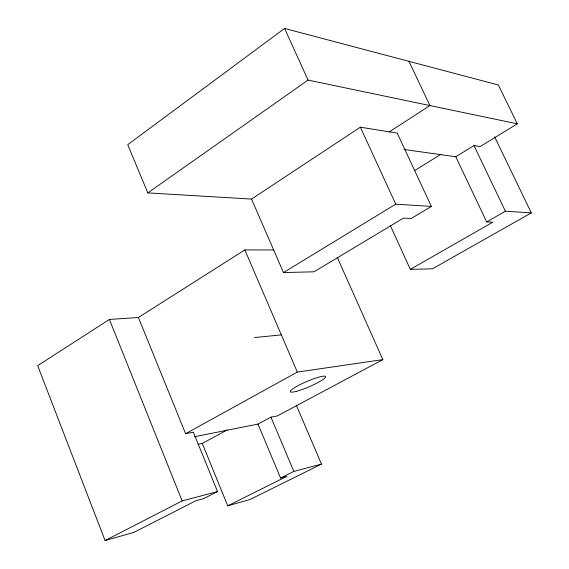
<?xml version="1.0" encoding="UTF-8"?>
<svg xmlns="http://www.w3.org/2000/svg" width="569" height="569" viewBox="0 0 569 569"><rect width="100%" height="100%" fill="white"/><g stroke="black" fill="none" stroke-linecap="round" stroke-linejoin="round"><path stroke-width="0.85" d="M404.004 149.469L455.783 156.752L473.977 145.572L480.165 146.567L517.306 123.822L498.352 84.987L284.585 28.45L127.733 144.675L147.826 192.898L251.541 199.072L360.369 127.186L397.226 133.146L431.373 206.44L411.223 218.475L403.471 218.126L314.01 271.797L283.483 272.572L251.541 199.072M147.826 192.898L308.035 80.08L517.306 123.822M389.345 131.873L429.929 105.557L408.976 61.352M109.397 319.437L37.682 365.682L105.087 540.55L133.822 532.413L195.999 500.684L203.688 498.622L217.55 491.566L193.36 432.198L185.601 433.706L138.409 317.495L109.397 319.437L182.165 500.919L217.55 491.566M138.409 317.495L244.841 249.912L273.981 249.955M414.573 170.636L440.954 154.263M283.483 272.572L395.747 204.15L431.373 206.44M455.783 156.752L486.694 221.931L505.386 211.206L531.318 212.877L494.596 136.837M390.476 225.886L410.341 269.357L492.775 222.209L486.694 221.931M531.318 212.877L432.497 268.796L410.341 269.357M185.601 433.706L297.324 372.09L382.823 359.629L337.289 257.352M197.934 444.346L202.272 443.443L227.237 429.944M194.584 436.708L257.977 424.097L270.951 417.155L277.366 415.911L382.823 359.629M105.087 540.55L182.165 500.919M257.977 424.097L280.581 478.017L293.832 471.402L321.471 464.098L296.342 405.256M202.272 443.443L227.735 505.82L286.94 476.31L280.581 478.017M321.471 464.098L250.061 499.497L227.735 505.82M254.528 337.545L281.342 334.892M473.977 145.572L505.386 211.206M360.369 127.186L395.747 204.15M284.585 28.45L308.035 80.08M244.841 249.912L297.324 372.09M270.951 417.155L293.832 471.402M296.421 391.33A19.161 2.895 -23.2 0 0 325.304 377.482A19.161 2.895 -23.2 0 0 302.224 383.556A19.161 2.895 -23.2 0 0 296.421 391.33"/></g></svg>
